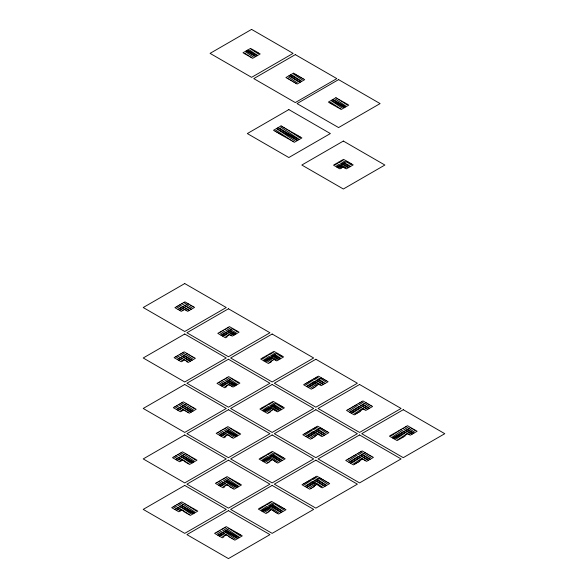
<?xml version="1.0" encoding="UTF-8"?>
<svg xmlns="http://www.w3.org/2000/svg" width="588" height="588" viewBox="0 0 588 588"><rect width="100%" height="100%" fill="white"/><g stroke="black" fill="none" stroke-linecap="round" stroke-linejoin="round"><path stroke-width="0.88" d="M244.608 53.699L252.164 49.341M246.21 54.625L253.766 50.267M247.813 55.551L255.368 51.193M249.415 56.477L256.971 52.119M251.017 57.403L258.573 53.045M287.517 78.476L295.066 74.11M289.12 79.395L296.668 75.036M290.722 80.321L298.27 75.962M292.324 81.247L299.873 76.888M293.926 82.173L301.475 77.814M295.529 83.099L303.077 78.741M275.125 131.197L282.674 126.839M276.728 132.124L284.276 127.765M329.993 102.996L337.541 98.637M278.33 133.05L285.878 128.691M331.595 103.922L339.144 99.563M279.932 133.976L287.481 129.617M333.198 104.848L340.746 100.489M281.534 134.902L289.083 130.543M334.8 105.774L342.348 101.415M283.137 135.828L290.685 131.462M336.402 106.7L343.951 102.334M284.739 136.747L292.287 132.388M338.004 107.619L345.553 103.26M286.341 137.673L293.89 133.314M339.607 108.545L347.155 104.186M287.944 138.599L295.492 134.24M289.546 139.525L297.094 135.167M291.148 140.451L298.697 136.093M292.75 141.377L300.299 137.019M336.726 167.014L346.773 161.208M338.159 167.837L348.206 162.038M349.978 163.06L339.93 168.866L333.521 165.162L343.568 159.355L353.19 164.912L346.339 168.866L336.726 163.31M344.737 167.94L351.587 163.986M178.105 309.501L188.16 303.695M179.538 310.332L189.593 304.525M191.365 305.547L181.31 311.353L174.901 307.649L184.955 301.85L194.569 307.399L187.719 311.353L178.105 305.804M186.117 310.427L192.967 306.473M177.304 359.503L187.359 353.704M221.007 335.197L232.664 328.471M178.737 360.334L185.588 356.379M185.757 356.475L188.961 354.63M222.44 336.027L234.097 329.295M183.713 359.503L190.563 355.556M184.419 359.915L181.214 361.767L174.099 357.658L184.154 351.852L195.37 358.327L188.175 362.48L186.572 361.554L193.768 357.401M229.026 334.271L235.869 330.316M226.52 336.527L229.724 334.682M185.316 360.429L192.166 356.475M230.628 335.197L237.471 331.242M176.503 409.513L186.558 403.706M220.206 385.206L231.863 378.474M177.936 410.336L187.991 404.537M263.916 360.892L277.176 353.241M221.639 386.029L230.092 381.149M230.261 381.252L233.465 379.4M265.35 361.723L275.397 355.916M182.912 409.513L189.762 405.558M275.574 356.019L278.778 354.167M183.618 409.917L180.413 411.769L173.298 407.66L183.353 401.854L196.171 409.255L189.321 413.21L176.503 405.808M228.225 384.28L235.068 380.326M184.514 410.439L191.365 406.484M225.719 386.536L228.923 384.684M273.53 359.048L280.38 355.093M271.031 361.304L274.236 359.452M229.827 385.206L236.67 381.252M186.117 411.365L192.967 407.41M275.133 359.966L281.983 356.019M231.429 386.125L238.272 382.178M187.719 412.284L194.569 408.337M175.702 459.515L185.757 453.715M219.405 435.208L231.062 428.476M177.135 460.345L183.978 456.391M184.154 456.486L187.359 454.634M263.115 410.902L276.375 403.243M220.838 436.031L229.291 431.158M229.46 431.254L232.664 429.402M306.818 386.588L321.68 378.01M264.549 411.725L274.596 405.926M181.846 459.669L188.961 455.56M274.772 406.021L277.977 404.169M182.552 460.073L179.612 461.771L172.497 457.662L182.552 451.863L196.973 460.191L189.564 464.461L184.757 461.69L192.166 457.413M308.252 387.418L319.909 380.686M227.152 434.436L234.267 430.328M320.078 380.789L323.282 378.937M224.917 436.539L227.857 434.841M183.449 460.595L190.563 456.486M272.729 409.05L279.579 405.095M270.23 411.306L273.435 409.454M228.754 435.363L235.869 431.254M318.042 383.817L324.885 379.863M315.536 386.073L318.74 384.221M274.331 409.976L281.182 406.021M237.471 432.18L230.07 436.458L233.274 438.303L240.676 434.032L227.857 426.631L216.2 433.356L223.903 437.803L225.505 436.877L217.803 432.43M319.644 384.743L326.487 380.789M186.359 462.616L193.768 458.339M275.934 410.902L282.784 406.947M231.672 437.384L239.073 433.106M187.962 463.542L195.37 459.265M174.901 509.524L184.955 503.718M218.604 485.21L230.261 478.485M176.334 510.347L183.177 506.393M183.353 506.496L186.558 504.644M262.314 460.904L275.574 453.252M220.037 486.041L228.489 481.16M228.659 481.256L231.863 479.411M306.017 436.597L320.879 428.013M263.747 461.734L273.795 455.928M181.045 509.678L188.16 505.57M273.971 456.023L277.176 454.171M349.728 412.284L366.192 402.78M307.45 437.421L319.108 430.695M181.751 510.083L178.811 511.78L171.696 507.672L181.751 501.865L197.774 511.119L190.365 515.397L183.956 511.692L191.365 507.415M226.351 484.439L233.465 480.337M319.277 430.791L322.481 428.939M224.116 486.541L227.056 484.85M351.161 413.114L364.413 405.463M182.648 510.597L189.762 506.496M271.663 459.206L278.778 455.097M364.589 405.558L367.794 403.706M227.953 485.365L235.068 481.256M269.429 461.308L272.369 459.618M317.241 433.819L324.084 429.865M314.734 436.075L317.939 434.223M273.266 460.132L280.38 456.023M362.546 408.587L369.396 404.632M360.047 410.843L363.252 408.991M236.67 482.182L229.269 486.46L234.075 489.238L241.477 484.96L227.056 476.633L215.399 483.358L223.102 487.805L224.704 486.879L217.001 482.439M318.843 434.745L325.686 430.791M185.558 512.618L192.967 508.341M281.983 456.95L274.574 461.227L277.779 463.079L285.187 458.802L272.369 451.4L259.11 459.052L266.805 463.498L270.01 461.646L262.314 457.199M364.148 409.513L370.999 405.558M230.871 487.386L238.272 483.108M320.445 435.671L327.288 431.717M187.16 513.544L194.569 509.267M276.176 462.153L283.585 457.876M232.473 488.312L239.875 484.034M188.763 514.471L196.171 510.193M217.803 535.22L229.46 528.487M261.513 510.906L274.772 503.255M219.236 536.043L227.688 531.162M227.857 531.265L231.062 529.413M305.216 486.599L320.078 478.022M262.946 511.736L272.994 505.93M273.17 506.033L276.375 504.181M348.927 462.293L365.391 452.789M306.649 487.43L318.306 480.697M225.549 534.448L232.664 530.339M318.476 480.793L321.68 478.948M392.63 437.986L410.696 427.557M223.315 536.55L226.255 534.852M350.36 463.116L363.612 455.465M270.862 509.215L277.977 505.107M363.781 455.56L366.993 453.715M394.063 438.81L408.925 430.232M268.628 511.317L271.56 509.62M227.152 535.374L234.267 531.265M316.168 483.975L323.282 479.874M409.094 430.328L412.298 428.476M313.933 486.085L316.873 484.387M272.464 510.134L279.579 506.033M361.745 458.589L368.595 454.634M359.246 460.845L362.451 459M235.869 532.191L228.467 536.462L234.877 540.166L242.278 535.889L226.255 526.635L214.598 533.367L222.301 537.807L223.903 536.888L216.2 532.441M317.77 484.902L324.885 480.793M407.05 433.356L413.901 429.402M281.182 506.952L273.773 511.229L278.58 514.008L285.988 509.73L271.56 501.402L258.308 509.061L266.004 513.5L269.208 511.648L261.513 507.209M363.347 459.515L370.197 455.56M404.551 435.612L407.756 433.76M230.07 537.388L237.471 533.118M326.487 481.719L319.086 485.997L322.29 487.849L329.692 483.571L316.873 476.17L302.011 484.747L309.707 489.194L314.521 486.416L306.818 481.976M408.66 434.282L415.503 430.328M275.375 512.155L282.784 507.878M364.95 460.441L371.8 456.486M231.672 538.314L239.073 534.036M320.688 486.923L328.089 482.645M276.977 513.081L284.386 508.804M233.274 539.24L240.676 534.962M247.497 50.186L257.118 55.735M290.406 74.955L301.622 81.431M332.881 99.475L345.7 106.876M246.071 51.009L255.684 56.558M288.973 75.778L300.189 82.254M331.448 100.305L344.267 107.707M341.966 160.281L345.171 162.134M340.364 161.208L349.978 166.757M338.761 162.134L348.375 167.683M278.014 127.677L298.844 139.709M276.581 128.507L297.41 140.532M335.123 164.236L341.532 167.94M405.889 426.631L409.094 428.476M361.377 401.854L364.589 403.706M316.873 377.084L320.078 378.937M404.287 427.557L413.901 433.106M272.369 352.315L275.574 354.167M359.775 402.78L369.396 408.337M227.857 327.545L231.062 329.398M315.271 378.01L324.885 383.56M402.684 428.476L412.298 434.032M183.721 302.555L186.933 304.408M270.759 353.241L280.38 358.79M358.173 403.706L367.794 409.255M226.255 328.471L235.869 334.021M313.669 378.937L323.282 384.486M400.641 429.659L410.262 435.208L417.105 431.254L407.491 425.705L389.425 436.134L397.12 440.574L405.132 435.951L397.437 431.504M181.751 303.695L191.365 309.251M269.157 354.167L278.778 359.716M356.137 404.882L365.751 410.439L372.601 406.484L362.98 400.935L346.523 410.439L354.219 414.878L360.628 411.181L352.932 406.734M224.653 329.398L234.267 334.947M311.625 380.113L321.246 385.662L328.089 381.715L318.476 376.158L303.614 384.743L311.309 389.183L316.124 386.412L308.421 381.965M399.039 430.578L406.154 434.686M179.708 304.878L189.321 310.427M267.121 355.343L276.735 360.892L283.585 356.938L273.971 351.389L260.712 359.048L268.407 363.487L271.612 361.635L263.916 357.195M354.535 405.808L361.649 409.917M222.609 330.574L232.231 336.123L239.073 332.169L229.46 326.619L217.803 333.345L225.505 337.791L227.108 336.865L219.405 332.426M310.023 381.039L317.138 385.147M265.519 356.269L272.634 360.378M221.007 331.5L228.122 335.608M395.834 432.43L403.53 436.877M176.503 306.723L182.912 310.427M351.33 407.66L359.025 412.107M306.818 382.891L314.521 387.33M394.232 433.356L401.927 437.803M262.314 358.121L270.01 362.561M349.728 408.587L357.423 413.033M305.216 383.817L312.912 388.256M392.63 434.282L400.325 438.729M348.125 409.513L355.821 413.952M391.027 435.208L398.723 439.655M360.576 451.863L363.781 453.715M316.072 427.094L319.277 428.939M271.56 402.317L274.772 404.169M358.974 452.789L370.197 459.265M227.056 377.547L230.261 379.4M314.47 428.013L325.686 434.495M182.552 352.778L185.757 354.63M269.958 403.243L281.182 409.718M357.372 453.715L368.595 460.191M225.454 378.474L236.67 384.949M312.867 428.939L324.084 435.421M180.95 353.704L192.166 360.179M268.356 404.169L279.579 410.645M355.336 454.891L366.552 461.367L373.402 457.413L362.179 450.937L345.722 460.441L353.417 464.887L359.827 461.183L352.131 456.744M223.852 379.4L235.068 385.875M310.824 430.122L322.048 436.597L328.89 432.643L317.674 426.168L302.813 434.745L310.508 439.192L315.322 436.414L307.62 431.967M179.34 354.63L190.563 361.106M266.32 405.345L277.536 411.828L284.386 407.874L273.17 401.391L259.911 409.05L267.606 413.489L270.811 411.644L263.115 407.197M353.733 455.818L360.848 459.919M221.808 380.576L233.032 387.051L239.875 383.097L228.659 376.621L217.001 383.354L224.704 387.793L226.306 386.875L218.604 382.428M309.222 431.041L316.337 435.149M177.304 355.806L186.918 361.355M264.718 406.271L271.832 410.38M220.206 381.502L227.321 385.61M175.702 356.732L182.817 360.841M350.529 457.662L358.224 462.109M306.017 432.893L313.72 437.34M261.513 408.123L269.208 412.57M348.927 458.589L356.622 463.035M304.415 433.819L312.11 438.266M347.324 459.515L355.02 463.961M315.271 477.096L318.476 478.948M270.759 452.326L273.971 454.171M226.255 427.557L229.46 429.402M313.669 478.022L326.487 485.423M181.751 402.78L184.955 404.632M269.157 453.252L281.983 460.654M316.873 481.528L325.054 486.247M224.653 428.476L237.471 435.877M312.066 478.948L316.704 481.623M272.369 456.751L280.549 461.477M180.148 403.706L192.967 411.108M267.555 454.171L272.193 456.854M227.857 431.982L236.038 436.708M223.05 429.402L227.688 432.084M310.023 480.124L314.661 482.799M314.396 482.954L319.372 485.828M178.539 404.632L191.365 412.034M265.519 455.355L270.157 458.03M269.892 458.184L274.868 461.058M221.007 430.578L225.645 433.26M308.421 481.05L315.536 485.159M225.38 433.415L230.356 436.289M263.916 456.281L271.031 460.382M219.405 431.504L226.52 435.612M174.901 406.734L182.015 410.843M305.216 482.902L312.912 487.342M260.712 458.125L268.407 462.572M303.614 483.821L311.309 488.268M269.958 502.328L273.17 504.181M225.454 477.559L228.659 479.411M180.95 452.789L184.154 454.634M268.356 503.255L282.784 511.582M223.852 478.485L238.272 486.813M271.56 506.76L281.351 512.405M179.34 453.715L193.768 462.036M266.754 504.181L271.391 506.856M227.056 481.991L236.839 487.636M222.249 479.411L226.887 482.087M182.552 457.214L192.335 462.866M177.738 454.634L182.376 457.317M264.718 505.357L269.355 508.032M269.091 508.186L274.067 511.06M220.206 480.587L224.844 483.262M224.579 483.417L229.555 486.291M175.702 455.818L180.34 458.493M263.115 506.283L270.23 510.391M180.075 458.647L185.051 461.521M218.604 481.513L225.719 485.622M174.099 456.744L181.214 460.845M259.911 508.135L267.606 512.574M224.653 527.561L227.857 529.413M180.148 502.791L183.353 504.644M223.05 528.487L239.073 537.741M178.539 503.718L194.569 512.971M226.255 531.993L237.64 538.564M221.448 529.413L226.086 532.089M181.751 507.224L193.136 513.794M176.937 504.644L181.574 507.319M219.405 530.589L224.043 533.272M223.778 533.419L228.754 536.293M174.901 505.82L179.538 508.495M179.274 508.649L184.25 511.523M217.803 531.515L224.917 535.624M173.298 506.746L180.413 510.854M251.59 29.4L210.07 53.368L251.59 77.344L293.111 53.368L251.59 29.4M250.561 48.414L243.006 52.773L252.619 58.33L260.175 53.971L250.561 48.414M295.301 54.633L253.773 78.608L295.301 102.577L336.821 78.608L295.301 54.633M293.463 73.184L285.915 77.55L297.131 84.025L304.68 79.667L293.463 73.184M338.578 79.623L297.05 103.591L338.578 127.567L380.098 103.591L338.578 79.623M288.84 109.588L247.32 133.564L288.84 157.533L330.36 133.564L288.84 109.588M281.071 125.913L273.523 130.271L294.353 142.303L301.901 137.945L281.071 125.913M335.939 97.711L328.391 102.069L341.209 109.471L348.757 105.112L335.939 97.711M343.355 141.061L301.828 165.037L343.355 189.005L384.875 165.037L343.355 141.061M184.735 283.556L143.215 307.524L184.735 331.5L226.255 307.524L184.735 283.556M184.735 334.021L143.215 357.989L184.735 381.965L226.255 357.989L184.735 334.021M228.438 308.788L186.918 332.757L228.438 356.732L269.958 332.757L228.438 308.788M184.735 384.486L143.215 408.462L184.735 432.43L226.255 408.462L184.735 384.486M228.438 359.253L186.918 383.229L228.438 407.197L269.958 383.229L228.438 359.253M272.148 334.021L230.628 357.989L272.148 381.965L313.669 357.989L272.148 334.021M184.735 434.958L143.215 458.927L184.735 482.902L226.255 458.927L184.735 434.958M228.438 409.718L186.918 433.694L228.438 457.662L269.958 433.694L228.438 409.718M272.148 384.486L230.628 408.462L272.148 432.43L313.669 408.462L272.148 384.486M315.852 359.253L274.331 383.229L315.852 407.197L357.372 383.229L315.852 359.253M184.735 485.423L143.215 509.392L184.735 533.367L226.255 509.392L184.735 485.423M228.438 460.191L186.918 484.159L228.438 508.135L269.958 484.159L228.438 460.191M272.148 434.958L230.628 458.927L272.148 482.902L313.669 458.927L272.148 434.958M315.852 409.718L274.331 433.694L315.852 457.662L357.372 433.694L315.852 409.718M359.562 384.486L318.042 408.462L359.562 432.43L401.082 408.462L359.562 384.486M228.438 510.656L186.918 534.632L228.438 558.6L269.958 534.632L228.438 510.656M272.148 485.423L230.628 509.392L272.148 533.367L313.669 509.392L272.148 485.423M315.852 460.191L274.331 484.159L315.852 508.135L357.372 484.159L315.852 460.191M359.562 434.958L318.042 458.927L359.562 482.902L401.082 458.927L359.562 434.958M403.265 409.718L361.745 433.694L403.265 457.662L444.785 433.694L403.265 409.718"/></g></svg>
